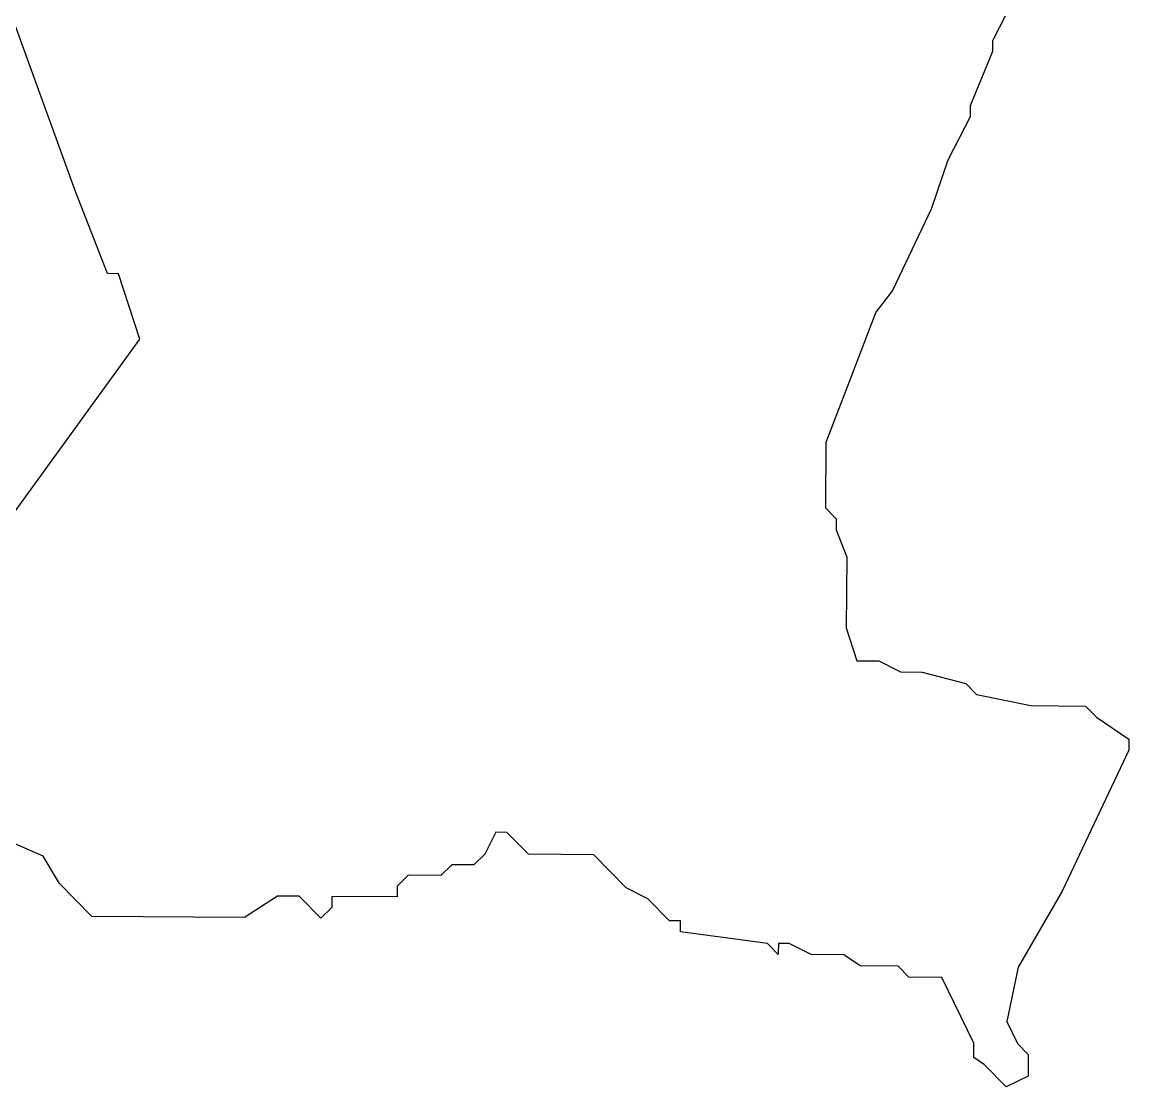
# Model space of a CAD drawing. Header units: metres. Extents: x 281485 to 287357, y 2025748 to 2031196.
# Drawn here: x 285441 to 286578, y 2026022 to 2027116 of the extents above; entities that cross this region are included whole.
import ezdxf

# ---------------------------------------------------------------- set-up
doc = ezdxf.new("R2010")
doc.units = ezdxf.units.M

msp = doc.modelspace()

# ---------------------------------------------------------------- linework, layer by layer
at = {"color": 6, "flags": 128}
for points in [[(285335.5, 2026478.5), (285561.9, 2026790.3), (285540, 2026857.7), (285528.8, 2026857.8), (285495.9, 2026942), (285408.1, 2027183.4)], [(286471.8, 2027164), (286437.7, 2027097.1), (286437.6, 2027085.9), (286414.8, 2027030.1), (286414.7, 2027018.9), (286391.9, 2026974.3), (286374.8, 2026924), (286335, 2026840.4), (286318, 2026818.1), (286292.3, 2026751.1), (286266.5, 2026684.1), (286266, 2026616.9), (286277.2, 2026605.6), (286277.1, 2026594.5), (286288, 2026566.4), (286287.5, 2026493.6), (286298.4, 2026459.9), (286320.8, 2026459.7), (286343.1, 2026448.4), (286365.5, 2026448.2), (286410.2, 2026436.6), (286421.4, 2026425.4), (286477.2, 2026413.8), (286533.2, 2026413.3), (286544.4, 2026402), (286577.8, 2026379.4), (286577.7, 2026368.2), (286509.4, 2026223.1), (286464, 2026145.1), (286452.4, 2026089.2), (286463.4, 2026066.7), (286474.5, 2026055.4), (286474.3, 2026033), (286451.8, 2026022), (286429.6, 2026044.6), (286418.6, 2026052.3), (286418.6, 2026067), (286385.5, 2026134.5), (286351.9, 2026134.8), (286340.8, 2026146), (286301.6, 2026146.3), (286284.9, 2026157.7), (286251.3, 2026157.9), (286229, 2026169.3), (286217.8, 2026169.4), (286217.7, 2026159.4), (286217.7, 2026158.2), (286206.6, 2026169.5), (286117.1, 2026181.4), (286117.2, 2026192.5), (286106, 2026192.6), (286083.8, 2026215.2), (286061.5, 2026226.6), (286028.2, 2026260.4), (285961, 2026261), (285938.7, 2026283.5), (285927.5, 2026283.6), (285916.2, 2026261.3), (285904.9, 2026250.2), (285882.5, 2026250.3), (285871.2, 2026239.2), (285837.6, 2026239.5), (285826.3, 2026228.4), (285826.2, 2026217.2), (285759, 2026217.7), (285758.9, 2026206.4), (285747.7, 2026195.4), (285725.5, 2026218), (285703.1, 2026218.1), (285669.3, 2026196), (285512.6, 2026197.2), (285479.2, 2026231), (285462.6, 2026259.2)], [(285462.6, 2026259.2), (285423.6, 2026276.3)]]:
    msp.add_lwpolyline(points, dxfattribs=at)

doc.saveas('drawing.dxf')
